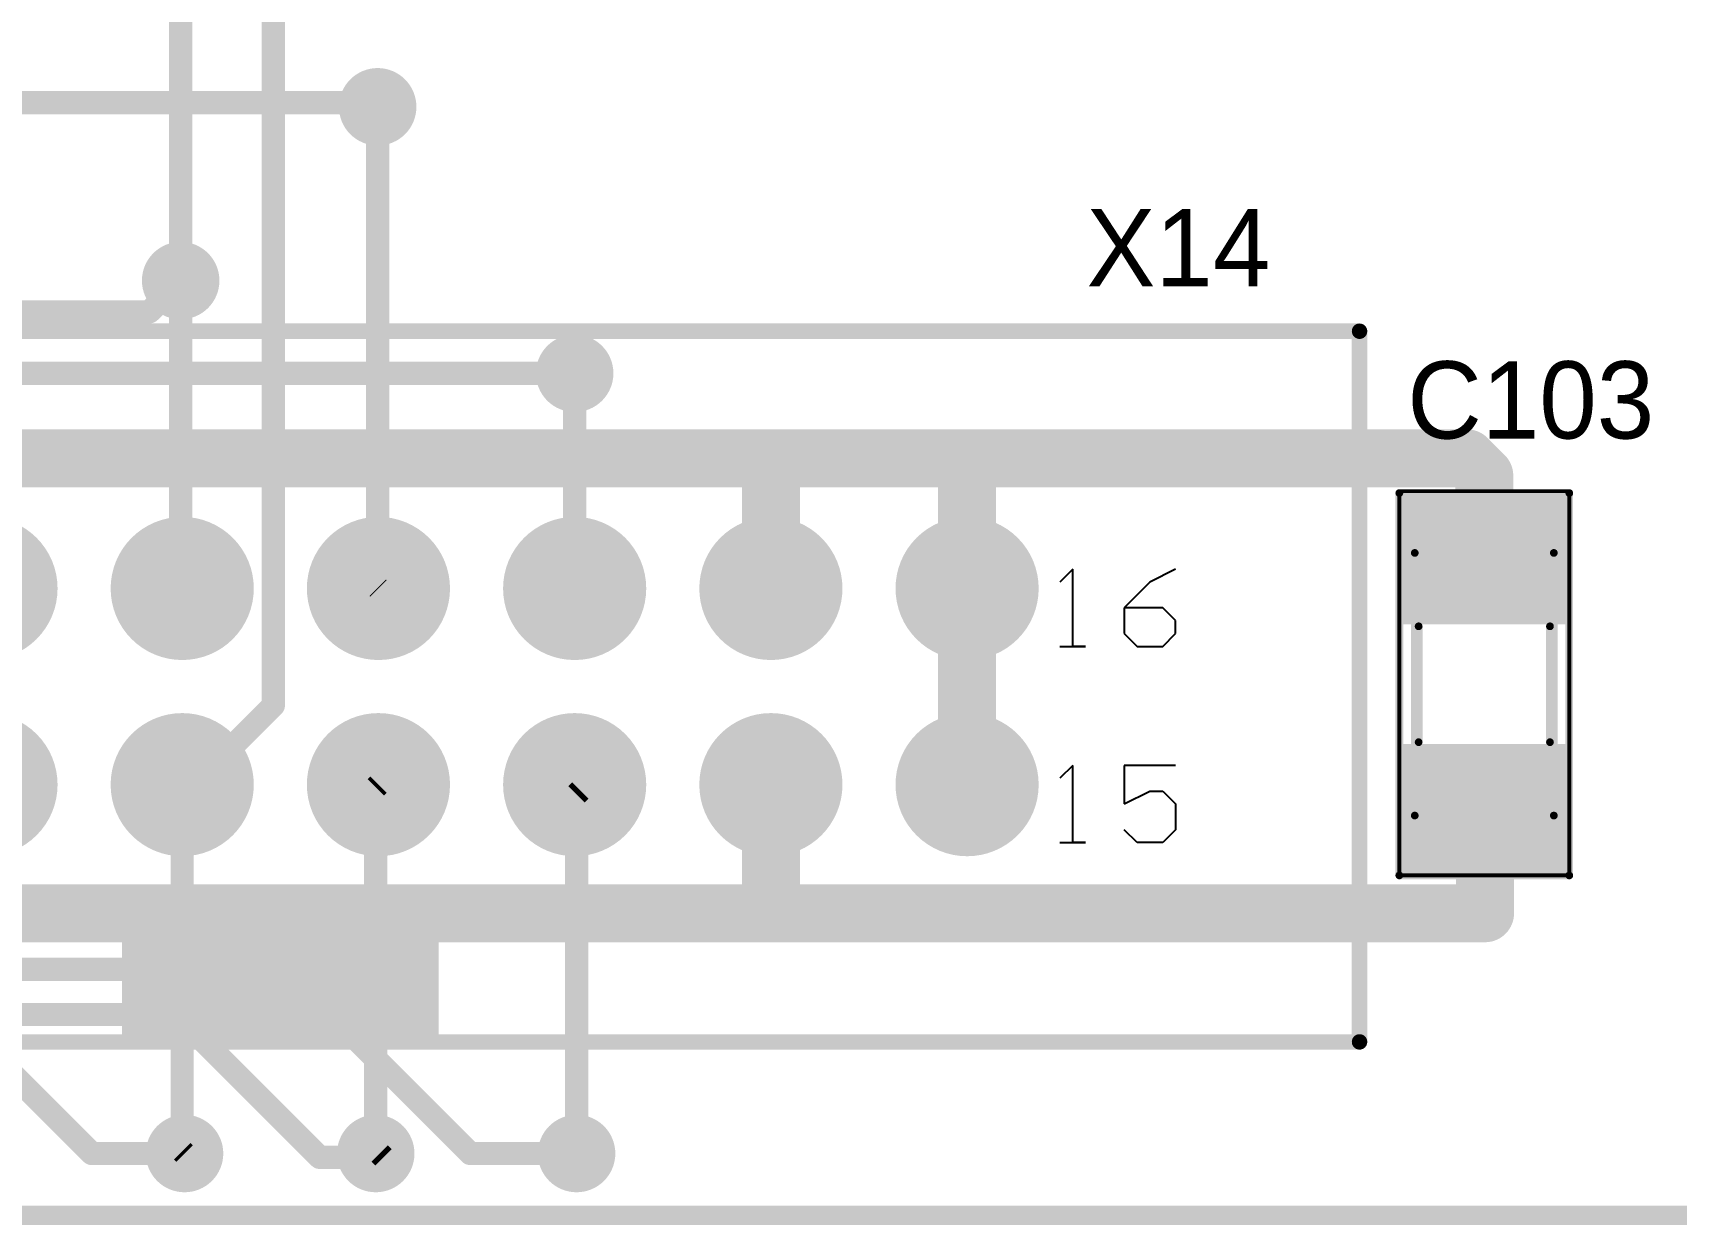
# Model space of a CAD drawing. Header units: millimetres. Extents: x 29 to 180, y 30 to 200.
# Drawn here: x 145.89 to 167.16, y 29.87 to 45.31 of the extents above; entities that cross this region are included whole.
import ezdxf

# ---------------------------------------------------------------- set-up
doc = ezdxf.new("R2010")
doc.units = ezdxf.units.MM
for name, color, linetype in [('BottomLayer', 5, 'Continuous'), ('BottomSolder', 6, 'Continuous'), ('Mechanical1', 6, 'Continuous'), ('Mechanical13', 56, 'Continuous'), ('Mechanical15', 56, 'Continuous'), ('MultiLayer', 9, 'Continuous'), ('PadHoleLayer', 156, 'Continuous'), ('TopLayer', 1, 'Continuous'), ('TopOverlay', 2, 'Continuous'), ('TopPaste', 8, 'Continuous'), ('TopSolder', 216, 'Continuous'), ('ViaHoleLayer', 16, 'Continuous')]:
    doc.layers.add(name, color=color, linetype=linetype)

# ---------------------------------------------------------------- blocks, each defined once
blk = doc.blocks.new('918516_324_609')
at = {"layer": 'BottomLayer', "const_width": 0.8249996199999999}
for points in [[(-4.22249854, 1.27000254, 1), (-3.39750146, 1.27000254, 1)], [(-1.68249854, 1.27000254, 1), (-0.8575014599999999, 1.27000254, 1)], [(0.8575014599999999, 1.27000254, 1), (1.68249854, 1.27000254, 1)], [(3.39750146, 1.27000254, 1), (4.22249854, 1.27000254, 1)], [(5.93750146, 1.27000254, 1), (6.762498539999999, 1.27000254, 1)], [(8.47750146, 1.27000254, 1), (9.30249854, 1.27000254, 1)], [(-4.22249854, -1.26999746, 1), (-3.39750146, -1.26999746, 1)], [(-1.68249854, -1.26999746, 1), (-0.8575014599999999, -1.26999746, 1)], [(0.8575014599999999, -1.26999746, 1), (1.68249854, -1.26999746, 1)], [(3.39750146, -1.26999746, 1), (4.22249854, -1.26999746, 1)], [(5.93750146, -1.26999746, 1), (6.762498539999999, -1.26999746, 1)], [(8.47750146, -1.26999746, 1), (9.30249854, -1.26999746, 1)]]:
    blk.add_lwpolyline(points, format="xyb", close=True, dxfattribs=at)
at = {"layer": 'BottomSolder', "const_width": 0.92659962}
for points in [[(-4.27329854, 1.27000254, 1), (-3.34670146, 1.27000254, 1)], [(-1.73329854, 1.27000254, 1), (-0.80670146, 1.27000254, 1)], [(0.80670146, 1.27000254, 1), (1.73329854, 1.27000254, 1)], [(3.34670146, 1.27000254, 1), (4.27329854, 1.27000254, 1)], [(5.886701459999999, 1.27000254, 1), (6.81329854, 1.27000254, 1)], [(8.42670146, 1.27000254, 1), (9.353298539999999, 1.27000254, 1)], [(-4.27329854, -1.26999746, 1), (-3.34670146, -1.26999746, 1)], [(-1.73329854, -1.26999746, 1), (-0.80670146, -1.26999746, 1)], [(0.80670146, -1.26999746, 1), (1.73329854, -1.26999746, 1)], [(3.34670146, -1.26999746, 1), (4.27329854, -1.26999746, 1)], [(5.886701459999999, -1.26999746, 1), (6.81329854, -1.26999746, 1)], [(8.42670146, -1.26999746, 1), (9.353298539999999, -1.26999746, 1)]]:
    blk.add_lwpolyline(points, format="xyb", close=True, dxfattribs=at)
at = {"layer": 'MultiLayer', "const_width": 0.8249996199999999}
for points in [[(-4.22249854, 1.27000254, 1), (-3.39750146, 1.27000254, 1)], [(-1.68249854, 1.27000254, 1), (-0.8575014599999999, 1.27000254, 1)], [(0.8575014599999999, 1.27000254, 1), (1.68249854, 1.27000254, 1)], [(3.39750146, 1.27000254, 1), (4.22249854, 1.27000254, 1)], [(5.93750146, 1.27000254, 1), (6.762498539999999, 1.27000254, 1)], [(8.47750146, 1.27000254, 1), (9.30249854, 1.27000254, 1)], [(-4.22249854, -1.26999746, 1), (-3.39750146, -1.26999746, 1)], [(-1.68249854, -1.26999746, 1), (-0.8575014599999999, -1.26999746, 1)], [(0.8575014599999999, -1.26999746, 1), (1.68249854, -1.26999746, 1)], [(3.39750146, -1.26999746, 1), (4.22249854, -1.26999746, 1)], [(5.93750146, -1.26999746, 1), (6.762498539999999, -1.26999746, 1)], [(8.47750146, -1.26999746, 1), (9.30249854, -1.26999746, 1)]]:
    blk.add_lwpolyline(points, format="xyb", close=True, dxfattribs=at)
at = {"layer": 'PadHoleLayer', "const_width": 0.499999}
for points in [[(-1.5199995, 1.27000254, 1), (-1.0200005, 1.27000254, 1)], [(1.0200005, 1.27000254, 1), (1.5199995, 1.27000254, 1)], [(3.5600005, 1.27000254, 1), (4.0599995, 1.27000254, 1)], [(6.100000499999999, 1.27000254, 1), (6.5999995, 1.27000254, 1)], [(8.6400005, 1.27000254, 1), (9.1399995, 1.27000254, 1)], [(-1.5199995, -1.26999746, 1), (-1.0200005, -1.26999746, 1)], [(1.0200005, -1.26999746, 1), (1.5199995, -1.26999746, 1)], [(3.5600005, -1.26999746, 1), (4.0599995, -1.26999746, 1)], [(6.100000499999999, -1.26999746, 1), (6.5999995, -1.26999746, 1)], [(8.6400005, -1.26999746, 1), (9.1399995, -1.26999746, 1)]]:
    blk.add_lwpolyline(points, format="xyb", close=True, dxfattribs=at)
at = {"layer": 'TopLayer', "const_width": 0.8249996199999999}
for points in [[(-4.22249854, 1.27000254, 1), (-3.39750146, 1.27000254, 1)], [(-1.68249854, 1.27000254, 1), (-0.8575014599999999, 1.27000254, 1)], [(0.8575014599999999, 1.27000254, 1), (1.68249854, 1.27000254, 1)], [(3.39750146, 1.27000254, 1), (4.22249854, 1.27000254, 1)], [(5.93750146, 1.27000254, 1), (6.762498539999999, 1.27000254, 1)], [(8.47750146, 1.27000254, 1), (9.30249854, 1.27000254, 1)], [(-4.22249854, -1.26999746, 1), (-3.39750146, -1.26999746, 1)], [(-1.68249854, -1.26999746, 1), (-0.8575014599999999, -1.26999746, 1)], [(0.8575014599999999, -1.26999746, 1), (1.68249854, -1.26999746, 1)], [(3.39750146, -1.26999746, 1), (4.22249854, -1.26999746, 1)], [(5.93750146, -1.26999746, 1), (6.762498539999999, -1.26999746, 1)], [(8.47750146, -1.26999746, 1), (9.30249854, -1.26999746, 1)]]:
    blk.add_lwpolyline(points, format="xyb", close=True, dxfattribs=at)
at = {"layer": 'TopOverlay'}
for p, q in [((10.25661398, 1.51967692), (10.09000014, 1.35306308)), ((10.25661398, 0.51999896), (10.25661398, 1.51967692)), ((11.58951454, 1.51967692), (11.2562894, 1.35306308)), ((11.2562894, 1.35306308), (10.92306426, 1.01983794)), ((10.92306426, 1.01983794), (10.92306426, 0.6866127999999999)), ((11.42290324, 1.01983794), (10.92306426, 1.01983794)), ((11.58951454, 0.8532240999999999), (11.42290324, 1.01983794)), ((11.58951454, 0.6866127999999999), (11.58951454, 0.8532240999999999)), ((10.92306426, 0.6866127999999999), (11.0896781, 0.51999896)), ((11.42290324, 0.51999896), (11.58951454, 0.6866127999999999)), ((10.09000014, 0.51999896), (10.42322528, 0.51999896)), ((10.42322528, 0.51999896), (10.25661398, 0.51999896)), ((11.0896781, 0.51999896), (11.42290324, 0.51999896)), ((10.25661398, -1.02032308), (10.09000014, -1.18693692)), ((10.25661398, -2.02000104), (10.25661398, -1.02032308)), ((11.58951454, -1.02032308), (10.92306426, -1.02032308)), ((10.92306426, -1.02032308), (10.92306426, -1.52016206)), ((10.92306426, -1.52016206), (11.2562894, -1.35355076)), ((11.2562894, -1.35355076), (11.42290324, -1.35355076)), ((11.42290324, -1.35355076), (11.58951454, -1.52016206)), ((11.58951454, -1.52016206), (11.58951454, -1.8533872)), ((11.0896781, -2.02000104), (10.92306426, -1.8533872)), ((11.58951454, -1.8533872), (11.42290324, -2.02000104)), ((10.09000014, -2.02000104), (10.42322528, -2.02000104)), ((10.42322528, -2.02000104), (10.25661398, -2.02000104)), ((11.42290324, -2.02000104), (11.0896781, -2.02000104))]:
    blk.add_line(p, q, dxfattribs=at)
at = {"layer": 'TopOverlay', "const_width": 0.1999996}
for points in [[(-13.97, 4.60000096), (13.97, 4.60000096)], [(13.97, -4.60000096), (13.97, 4.60000096)], [(-13.97, -4.60000096), (13.97, -4.60000096)]]:
    blk.add_lwpolyline(points, dxfattribs=at)
at = {"layer": 'TopOverlay', "const_width": 0.0999998}
for points in [[(13.9200001, 4.60000096, 1), (14.0199999, 4.60000096, 1)], [(13.9200001, 4.60000096, 1), (14.0199999, 4.60000096, 1)], [(13.9200001, -4.60000096, 1), (14.0199999, -4.60000096, 1)], [(13.9200001, -4.60000096, 1), (14.0199999, -4.60000096, 1)]]:
    blk.add_lwpolyline(points, format="xyb", close=True, dxfattribs=at)
at = {"layer": 'TopOverlay'}
blk.add_solid([(-2.05000098, -4.60000096), (2.05000098, -4.60000096), (-2.05000098, -2.69999968), (2.05000098, -2.69999968)], dxfattribs=at)
at = {"layer": 'TopSolder', "const_width": 0.92659962}
for points in [[(-4.27329854, 1.27000254, 1), (-3.34670146, 1.27000254, 1)], [(-1.73329854, 1.27000254, 1), (-0.80670146, 1.27000254, 1)], [(0.80670146, 1.27000254, 1), (1.73329854, 1.27000254, 1)], [(3.34670146, 1.27000254, 1), (4.27329854, 1.27000254, 1)], [(5.886701459999999, 1.27000254, 1), (6.81329854, 1.27000254, 1)], [(8.42670146, 1.27000254, 1), (9.353298539999999, 1.27000254, 1)], [(-4.27329854, -1.26999746, 1), (-3.34670146, -1.26999746, 1)], [(-1.73329854, -1.26999746, 1), (-0.80670146, -1.26999746, 1)], [(0.80670146, -1.26999746, 1), (1.73329854, -1.26999746, 1)], [(3.34670146, -1.26999746, 1), (4.27329854, -1.26999746, 1)], [(5.886701459999999, -1.26999746, 1), (6.81329854, -1.26999746, 1)], [(8.42670146, -1.26999746, 1), (9.353298539999999, -1.26999746, 1)]]:
    blk.add_lwpolyline(points, format="xyb", close=True, dxfattribs=at)
blk = doc.blocks.new('SMD_C_1206_610')
at = {"layer": 'Mechanical13', "const_width": 0.0999998}
for points in [[(-1.69999914, -0.8999982), (-1.69999914, 0.90000074)], [(1.70000168, 0.90000074), (-1.69999914, 0.90000074)], [(1.70000168, -0.8999982), (1.70000168, 0.90000074)], [(1.70000168, -0.8999982), (-1.69999914, -0.8999982)]]:
    blk.add_lwpolyline(points, dxfattribs=at)
at = {"layer": 'Mechanical13', "const_width": 0.0499999}
for points in [[(-1.72499782, 0.90000074, 1), (-1.67500046, 0.90000074, 1)], [(-1.72499782, 0.90000074, 1), (-1.67500046, 0.90000074, 1)], [(1.675003, 0.90000074, 1), (1.72500036, 0.90000074, 1)], [(1.675003, 0.90000074, 1), (1.72500036, 0.90000074, 1)], [(-1.72499782, -0.8999982, 1), (-1.67500046, -0.8999982, 1)], [(-1.72499782, -0.8999982, 1), (-1.67500046, -0.8999982, 1)], [(1.675003, -0.8999982, 1), (1.72500036, -0.8999982, 1)], [(1.675003, -0.8999982, 1), (1.72500036, -0.8999982, 1)]]:
    blk.add_lwpolyline(points, format="xyb", close=True, dxfattribs=at)
at = {"layer": 'Mechanical15', "const_width": 0.0499999}
for points in [[(-2.50000008, -1.10000034), (-2.50000008, 1.10000034)], [(2.47499886, 1.10000034), (-2.50000008, 1.10000034)], [(2.47499886, -1.10000034), (2.47499886, 1.10000034)], [(2.47499886, -1.10000034), (-2.50000008, -1.10000034)]]:
    blk.add_lwpolyline(points, dxfattribs=at)
at = {"layer": 'Mechanical15', "const_width": 0.02499868}
for points in [[(-2.51249942, 1.10000034, 1), (-2.48750074, 1.10000034, 1)], [(-2.51249942, 1.10000034, 1), (-2.48750074, 1.10000034, 1)], [(2.46249952, 1.10000034, 1), (2.4874982, 1.10000034, 1)], [(2.46249952, 1.10000034, 1), (2.4874982, 1.10000034, 1)], [(-2.51249942, -1.10000034, 1), (-2.48750074, -1.10000034, 1)], [(-2.51249942, -1.10000034, 1), (-2.48750074, -1.10000034, 1)], [(2.46249952, -1.10000034, 1), (2.4874982, -1.10000034, 1)], [(2.46249952, -1.10000034, 1), (2.4874982, -1.10000034, 1)]]:
    blk.add_lwpolyline(points, format="xyb", close=True, dxfattribs=at)
at = {"layer": 'TopLayer'}
for points in [[(-0.8749995199999999, -0.9499981), (-0.8749995199999999, 0.9499981), (-2.32499916, -0.9499981), (-2.32499916, 0.9499981)], [(2.3250017, -0.9499981), (2.3250017, 0.9499981), (0.8750020599999999, -0.9499981), (0.8750020599999999, 0.9499981)]]:
    blk.add_solid(points, dxfattribs=at)
at = {"layer": 'TopOverlay', "const_width": 0.0999998}
for points in [[(-2.47499886, -1.10000034), (-2.47499886, 1.10000034)], [(2.47499886, 1.10000034), (-2.47499886, 1.10000034)], [(2.47499886, -1.10000034), (2.47499886, 1.10000034)], [(0.75000104, 0.85000084), (-0.7499985, 0.85000084)], [(0.75000104, -0.8499983), (-0.7499985, -0.8499983)], [(2.47499886, -1.10000034), (-2.47499886, -1.10000034)]]:
    blk.add_lwpolyline(points, dxfattribs=at)
at = {"layer": 'TopOverlay', "const_width": 0.0499999}
for points in [[(-2.49999754, 1.10000034, 1), (-2.45000018, 1.10000034, 1)], [(-2.49999754, 1.10000034, 1), (-2.45000018, 1.10000034, 1)], [(2.45000018, 1.10000034, 1), (2.49999754, 1.10000034, 1)], [(2.45000018, 1.10000034, 1), (2.49999754, 1.10000034, 1)], [(-0.77499718, 0.85000084, 1), (-0.72499982, 0.85000084, 1)], [(0.72500236, 0.85000084, 1), (0.77499972, 0.85000084, 1)], [(-0.77499718, -0.8499983, 1), (-0.72499982, -0.8499983, 1)], [(0.72500236, -0.8499983, 1), (0.77499972, -0.8499983, 1)], [(-2.49999754, -1.10000034, 1), (-2.45000018, -1.10000034, 1)], [(-2.49999754, -1.10000034, 1), (-2.45000018, -1.10000034, 1)], [(2.45000018, -1.10000034, 1), (2.49999754, -1.10000034, 1)], [(2.45000018, -1.10000034, 1), (2.49999754, -1.10000034, 1)]]:
    blk.add_lwpolyline(points, format="xyb", close=True, dxfattribs=at)
at = {"layer": 'TopPaste'}
for points in [[(-0.8749995199999999, -0.9499981), (-0.8749995199999999, 0.9499981), (-2.32499916, -0.9499981), (-2.32499916, 0.9499981)], [(2.3250017, -0.9499981), (2.3250017, 0.9499981), (0.8750020599999999, -0.9499981), (0.8750020599999999, 0.9499981)]]:
    blk.add_solid(points, dxfattribs=at)
at = {"layer": 'TopSolder'}
for points in [[(-0.77339952, -1.0515981), (-0.77339952, 1.0515981), (-2.42659916, -1.0515981), (-2.42659916, 1.0515981)], [(2.4266017, -1.0515981), (2.4266017, 1.0515981), (0.77340206, -1.0515981), (0.77340206, 1.0515981)]]:
    blk.add_solid(points, dxfattribs=at)

msp = doc.modelspace()

# ---------------------------------------------------------------- linework, layer by layer
at = {"layer": 'BottomLayer', "const_width": 0.2999994}
for points in [[(147.80000158, 42.10000216), (147.80000158, 52.60000148)], [(149.00000172, 36.60000046), (149.00000172, 51.40000134)], [(150.35000156, 38.12499614), (150.35000156, 44.3500002)], [(147.80000158, 38.29500088), (147.80000158, 42.10000216)], [(152.90000154, 38.11500124), (152.90000154, 40.90000202)], [(147.80000158, 38.29500088), (147.90000138, 38.19500108)], [(147.819999, 38.1149987), (147.90000138, 38.19500108)], [(150.35000156, 38.12499614), (150.359999, 38.1149987)], [(152.899999, 38.1149987), (152.90000154, 38.11500124)], [(147.97499996, 35.57499869999999), (149.00000172, 36.60000046)], [(147.819999, 30.83000438), (147.819999, 35.57499869999999)], [(147.819999, 35.57499869999999), (147.97499996, 35.57499869999999)], [(150.32500034, 35.54000004), (150.359999, 35.57499869999999)], [(150.32500034, 30.8000019), (150.32500034, 35.54000004)], [(152.899999, 35.57499869999999), (152.97500012, 35.49999758)], [(152.92500022, 35.44999768), (152.97500012, 35.49999758)], [(152.92500022, 30.8000019), (152.92500022, 35.44999768)], [(147.819999, 30.83000438), (147.85000148, 30.8000019)]]:
    msp.add_lwpolyline(points, dxfattribs=at)
at = {"layer": 'BottomLayer'}
for points, const_width in [([(150.15000196, 44.3500002, 1), (150.55000116, 44.3500002, 1)], 0.3999992), ([(150.27500298, 44.3500002, 1), (150.42500014, 44.3500002, 1)], 0.1499997), ([(147.60000198, 42.10000216, 1), (148.00000118, 42.10000216, 1)], 0.3999992), ([(147.725003, 42.10000216, 1), (147.87500016, 42.10000216, 1)], 0.1499997), ([(147.725003, 42.10000216, 1), (147.87500016, 42.10000216, 1)], 0.1499997), ([(152.70000194, 40.90000202, 1), (153.10000114, 40.90000202, 1)], 0.3999992), ([(152.82500296, 40.90000202, 1), (152.97500012, 40.90000202, 1)], 0.1499997), ([(147.725003, 38.29500088, 1), (147.87500016, 38.29500088, 1)], 0.1499997), ([(147.725003, 38.29500088, 1), (147.87500016, 38.29500088, 1)], 0.1499997), ([(147.8250028, 38.19500108, 1), (147.97499996, 38.19500108, 1)], 0.1499997), ([(147.8250028, 38.19500108, 1), (147.97499996, 38.19500108, 1)], 0.1499997), ([(147.74500042, 38.1149987, 1), (147.89499758, 38.1149987, 1)], 0.1499997), ([(150.27500298, 38.12499614, 1), (150.42500014, 38.12499614, 1)], 0.1499997), ([(150.27500298, 38.12499614, 1), (150.42500014, 38.12499614, 1)], 0.1499997), ([(150.28500042, 38.1149987, 1), (150.43499758, 38.1149987, 1)], 0.1499997), ([(152.82500042, 38.1149987, 1), (152.97499758, 38.1149987, 1)], 0.1499997), ([(152.82500296, 38.11500124, 1), (152.97500012, 38.11500124, 1)], 0.1499997), ([(152.82500296, 38.11500124, 1), (152.97500012, 38.11500124, 1)], 0.1499997), ([(148.92500314, 36.60000046, 1), (149.0750003, 36.60000046, 1)], 0.1499997), ([(148.92500314, 36.60000046, 1), (149.0750003, 36.60000046, 1)], 0.1499997), ([(147.74500042, 35.57499869999999, 1), (147.89499758, 35.57499869999999, 1)], 0.1499997), ([(147.74500042, 35.57499869999999, 1), (147.89499758, 35.57499869999999, 1)], 0.1499997), ([(147.90000138, 35.57499869999999, 1), (148.04999854, 35.57499869999999, 1)], 0.1499997), ([(147.90000138, 35.57499869999999, 1), (148.04999854, 35.57499869999999, 1)], 0.1499997), ([(150.25000176, 35.54000004, 1), (150.39999892, 35.54000004, 1)], 0.1499997), ([(150.25000176, 35.54000004, 1), (150.39999892, 35.54000004, 1)], 0.1499997), ([(150.28500042, 35.57499869999999, 1), (150.43499758, 35.57499869999999, 1)], 0.1499997), ([(152.82500042, 35.57499869999999, 1), (152.97499758, 35.57499869999999, 1)], 0.1499997), ([(152.85000164, 35.44999768, 1), (152.9999988, 35.44999768, 1)], 0.1499997), ([(152.85000164, 35.44999768, 1), (152.9999988, 35.44999768, 1)], 0.1499997), ([(152.90000154, 35.49999758, 1), (153.0499987, 35.49999758, 1)], 0.1499997), ([(152.90000154, 35.49999758, 1), (153.0499987, 35.49999758, 1)], 0.1499997), ([(147.65000188, 30.8000019, 1), (148.05000108, 30.8000019, 1)], 0.3999992), ([(150.12500074, 30.8000019, 1), (150.52499994, 30.8000019, 1)], 0.3999992), ([(152.72500062, 30.8000019, 1), (153.12499982, 30.8000019, 1)], 0.3999992), ([(147.74500042, 30.83000438, 1), (147.89499758, 30.83000438, 1)], 0.1499997), ([(147.74500042, 30.83000438, 1), (147.89499758, 30.83000438, 1)], 0.1499997), ([(147.7750029, 30.8000019, 1), (147.92500006, 30.8000019, 1)], 0.1499997), ([(150.25000176, 30.8000019, 1), (150.39999892, 30.8000019, 1)], 0.1499997), ([(152.85000164, 30.8000019, 1), (152.9999988, 30.8000019, 1)], 0.1499997)]:
    msp.add_lwpolyline(points, format="xyb", close=True, dxfattribs=dict(at, const_width=const_width))
at = {"layer": 'BottomSolder', "const_width": 0.5015992}
for points in [[(150.09920196, 44.3500002, 1), (150.60080116, 44.3500002, 1)], [(147.54920198, 42.10000216, 1), (148.05080118, 42.10000216, 1)], [(152.64920194, 40.90000202, 1), (153.15080114, 40.90000202, 1)], [(147.59920188, 30.8000019, 1), (148.10080108, 30.8000019, 1)], [(150.07420074, 30.8000019, 1), (150.57579994, 30.8000019, 1)], [(152.67420062, 30.8000019, 1), (153.17579982, 30.8000019, 1)]]:
    msp.add_lwpolyline(points, format="xyb", close=True, dxfattribs=at)
at = {"layer": 'Mechanical1', "const_width": 0.254}
msp.add_lwpolyline([(30.00000096, 30.00000096), (180.00000068, 30.00000096)], dxfattribs=at)
at = {"layer": 'MultiLayer', "const_width": 0.3999992}
for points in [[(150.15000196, 44.3500002, 1), (150.55000116, 44.3500002, 1)], [(147.60000198, 42.10000216, 1), (148.00000118, 42.10000216, 1)], [(152.70000194, 40.90000202, 1), (153.10000114, 40.90000202, 1)], [(147.65000188, 30.8000019, 1), (148.05000108, 30.8000019, 1)], [(150.12500074, 30.8000019, 1), (150.52499994, 30.8000019, 1)], [(152.72500062, 30.8000019, 1), (153.12499982, 30.8000019, 1)]]:
    msp.add_lwpolyline(points, format="xyb", close=True, dxfattribs=at)
at = {"layer": 'TopLayer'}
for points, const_width in [([(150.15000196, 44.3500002, 1), (150.55000116, 44.3500002, 1)], 0.3999992), ([(150.22100004, 44.40400314, 1), (150.3709972, 44.40400314, 1)], 0.1499997), ([(150.22100004, 44.40400314, 1), (150.3709972, 44.40400314, 1)], 0.1499997), ([(150.27500298, 44.3500002, 1), (150.42500014, 44.3500002, 1)], 0.1499997), ([(147.60000198, 42.10000216, 1), (148.00000118, 42.10000216, 1)], 0.3999992), ([(147.725003, 42.10000216, 1), (147.87500016, 42.10000216, 1)], 0.1499997), ([(147.32100076, 41.69599992, 1), (147.47099792, 41.69599992, 1)], 0.1499997), ([(147.32100076, 41.69599992, 1), (147.47099792, 41.69599992, 1)], 0.1499997), ([(152.70000194, 40.90000202, 1), (153.10000114, 40.90000202, 1)], 0.3999992), ([(152.82500296, 40.90000202, 1), (152.97500012, 40.90000202, 1)], 0.1499997), ([(155.25249874, 39.78999916, 1), (155.62749926, 39.78999916, 1)], 0.37500052), ([(155.25249874, 39.78999916, 1), (155.62749926, 39.78999916, 1)], 0.37500052), ([(155.26250126, 39.80000168, 1), (155.63750178, 39.80000168, 1)], 0.37500052), ([(155.26250126, 39.80000168, 1), (155.63750178, 39.80000168, 1)], 0.37500052), ([(155.26250126, 39.80000168, 1), (155.63750178, 39.80000168, 1)], 0.37500052), ([(157.79249874, 39.77999918, 1), (158.16749926, 39.77999918, 1)], 0.37500052), ([(157.79249874, 39.77999918, 1), (158.16749926, 39.77999918, 1)], 0.37500052), ([(157.81250124, 39.80000168, 1), (158.18750176, 39.80000168, 1)], 0.37500052), ([(157.81250124, 39.80000168, 1), (158.18750176, 39.80000168, 1)], 0.37500052), ([(157.81250124, 39.80000168, 1), (158.18750176, 39.80000168, 1)], 0.37500052), ([(164.2624985, 39.80000168, 1), (164.63749902, 39.80000168, 1)], 0.37500052), ([(164.2624985, 39.80000168, 1), (164.63749902, 39.80000168, 1)], 0.37500052), ([(164.48750186, 39.57499832, 1), (164.86250238, 39.57499832, 1)], 0.37500052), ([(164.48750186, 39.57499832, 1), (164.86250238, 39.57499832, 1)], 0.37500052), ([(164.48750186, 38.47500051999999, 1), (164.86250238, 38.47500051999999, 1)], 0.37500052), ([(155.25249874, 38.1149987, 1), (155.62749926, 38.1149987, 1)], 0.37500052), ([(157.79249874, 38.1149987, 1), (158.16749926, 38.1149987, 1)], 0.37500052), ([(157.79249874, 38.1149987, 1), (158.16749926, 38.1149987, 1)], 0.37500052), ([(155.25249874, 35.57499869999999, 1), (155.62749926, 35.57499869999999, 1)], 0.37500052), ([(157.79249874, 35.57499869999999, 1), (158.16749926, 35.57499869999999, 1)], 0.37500052), ([(164.49749676, 35.63499604, 1), (164.87249728, 35.63499604, 1)], 0.37500052), ([(164.49749676, 35.63499604, 1), (164.87249728, 35.63499604, 1)], 0.37500052), ([(164.51250054, 35.64999982, 1), (164.88750106, 35.64999982, 1)], 0.37500052), ([(155.25249874, 33.92000074, 1), (155.62749926, 33.92000074, 1)], 0.37500052), ([(155.25249874, 33.92000074, 1), (155.62749926, 33.92000074, 1)], 0.37500052), ([(155.26250126, 33.90999822, 1), (155.63750178, 33.90999822, 1)], 0.37500052), ([(155.26250126, 33.90999822, 1), (155.63750178, 33.90999822, 1)], 0.37500052), ([(155.26250126, 33.90999822, 1), (155.63750178, 33.90999822, 1)], 0.37500052), ([(164.49749676, 33.90999822, 1), (164.87249728, 33.90999822, 1)], 0.37500052), ([(164.49749676, 33.90999822, 1), (164.87249728, 33.90999822, 1)], 0.37500052), ([(149.09000662, 33.1849984, 1), (149.24000378, 33.1849984, 1)], 0.1499997), ([(149.09000662, 33.1849984, 1), (149.24000378, 33.1849984, 1)], 0.1499997), ([(147.67500564, 32.5999983, 1), (147.8250028, 32.5999983, 1)], 0.1499997), ([(147.67500564, 32.5999983, 1), (147.8250028, 32.5999983, 1)], 0.1499997), ([(147.65000188, 30.8000019, 1), (148.05000108, 30.8000019, 1)], 0.3999992), ([(150.12500074, 30.8000019, 1), (150.52499994, 30.8000019, 1)], 0.3999992), ([(152.72500062, 30.8000019, 1), (153.12499982, 30.8000019, 1)], 0.3999992), ([(146.57500022, 30.8000019, 1), (146.72499738, 30.8000019, 1)], 0.1499997), ([(146.57500022, 30.8000019, 1), (146.72499738, 30.8000019, 1)], 0.1499997), ([(147.7750029, 30.8000019, 1), (147.92500006, 30.8000019, 1)], 0.1499997), ([(149.52500194, 30.750002, 1), (149.6749991, 30.750002, 1)], 0.1499997), ([(149.52500194, 30.750002, 1), (149.6749991, 30.750002, 1)], 0.1499997), ([(150.25000176, 30.8000019, 1), (150.39999892, 30.8000019, 1)], 0.1499997), ([(150.25000176, 30.8000019, 1), (150.39999892, 30.8000019, 1)], 0.1499997), ([(150.25000176, 30.750002, 1), (150.39999892, 30.750002, 1)], 0.1499997), ([(150.25000176, 30.750002, 1), (150.39999892, 30.750002, 1)], 0.1499997), ([(150.30000166, 30.8000019, 1), (150.44999882, 30.8000019, 1)], 0.1499997), ([(150.30000166, 30.8000019, 1), (150.44999882, 30.8000019, 1)], 0.1499997), ([(150.35000156, 30.750002, 1), (150.49999872, 30.750002, 1)], 0.1499997), ([(151.47500312, 30.8000019, 1), (151.62500028, 30.8000019, 1)], 0.1499997), ([(151.47500312, 30.8000019, 1), (151.62500028, 30.8000019, 1)], 0.1499997), ([(152.85000164, 30.8000019, 1), (152.9999988, 30.8000019, 1)], 0.1499997)]:
    msp.add_lwpolyline(points, format="xyb", close=True, dxfattribs=dict(at, const_width=const_width))
for points, const_width in [([(126.70801938, 44.40400314), (150.29599862, 44.40400314)], 0.2999994), ([(150.29599862, 44.40400314), (150.35000156, 44.3500002)], 0.2999994), ([(147.39599934, 41.69599992), (147.80000158, 42.10000216)], 0.2999994), ([(144.86697468, 41.69599992), (147.39599934, 41.69599992)], 0.2999994), ([(122.66699622, 40.90000202), (152.90000154, 40.90000202)], 0.2999994), ([(130.77500134, 39.80000168), (155.45000152, 39.80000168)], 0.75000104), ([(155.439999, 39.78999916), (155.45000152, 39.80000168)], 0.75000104), ([(155.439999, 38.1149987), (155.439999, 39.78999916)], 0.75000104), ([(155.45000152, 39.80000168), (158.0000015, 39.80000168)], 0.75000104), ([(157.979999, 39.77999918), (158.0000015, 39.80000168)], 0.75000104), ([(157.979999, 38.1149987), (157.979999, 39.77999918)], 0.75000104), ([(158.0000015, 39.80000168), (164.44999876, 39.80000168)], 0.75000104), ([(164.44999876, 39.80000168), (164.67500212, 39.57499832)], 0.75000104), ([(164.67500212, 38.47500051999999), (164.67500212, 39.57499832)], 0.75000104), ([(157.979999, 35.57499869999999), (157.979999, 38.1149987)], 0.75000104), ([(155.439999, 33.92000074), (155.439999, 35.57499869999999)], 0.75000104), ([(164.68499702, 35.63499604), (164.7000008, 35.64999982)], 0.75000104), ([(164.68499702, 33.90999822), (164.68499702, 35.63499604)], 0.75000104), ([(130.55000052, 33.90999822), (155.45000152, 33.90999822)], 0.75000104), ([(155.439999, 33.92000074), (155.45000152, 33.90999822)], 0.75000104), ([(155.45000152, 33.90999822), (164.68499702, 33.90999822)], 0.75000104), ([(118.7599987, 33.1849984), (149.1650052, 33.1849984)], 0.2999994), ([(149.1650052, 33.1849984), (151.5500017, 30.8000019)], 0.2999994), ([(116.50000322, 32.5999983), (147.75000422, 32.5999983)], 0.2999994), ([(147.75000422, 32.5999983), (149.60000052, 30.750002)], 0.2999994), ([(145.3500014, 32.0999993), (146.6499988, 30.8000019)], 0.2999994), ([(146.6499988, 30.8000019), (147.85000148, 30.8000019)], 0.2999994), ([(149.60000052, 30.750002), (150.32500034, 30.750002)], 0.2999994), ([(150.32500034, 30.750002), (150.32500034, 30.8000019)], 0.2999994), ([(150.32500034, 30.8000019), (150.37500024, 30.8000019)], 0.2999994), ([(150.37500024, 30.8000019), (150.42500014, 30.750002)], 0.2999994), ([(151.5500017, 30.8000019), (152.92500022, 30.8000019)], 0.2999994)]:
    msp.add_lwpolyline(points, dxfattribs=dict(at, const_width=const_width))
at = {"layer": 'TopSolder', "const_width": 0.5015992}
for points in [[(150.09920196, 44.3500002, 1), (150.60080116, 44.3500002, 1)], [(147.54920198, 42.10000216, 1), (148.05080118, 42.10000216, 1)], [(152.64920194, 40.90000202, 1), (153.15080114, 40.90000202, 1)], [(147.59920188, 30.8000019, 1), (148.10080108, 30.8000019, 1)], [(150.07420074, 30.8000019, 1), (150.57579994, 30.8000019, 1)], [(152.67420062, 30.8000019, 1), (153.17579982, 30.8000019, 1)]]:
    msp.add_lwpolyline(points, format="xyb", close=True, dxfattribs=at)
at = {"layer": 'ViaHoleLayer', "const_width": 0.2499995}
for points in [[(150.22500308, 44.3500002, 1), (150.47500004, 44.3500002, 1)], [(147.6750031, 42.10000216, 1), (147.92500006, 42.10000216, 1)], [(152.77500306, 40.90000202, 1), (153.02500002, 40.90000202, 1)], [(147.725003, 30.8000019, 1), (147.97499996, 30.8000019, 1)], [(150.20000186, 30.8000019, 1), (150.44999882, 30.8000019, 1)], [(152.80000174, 30.8000019, 1), (153.0499987, 30.8000019, 1)]]:
    msp.add_lwpolyline(points, format="xyb", close=True, dxfattribs=at)

# ---------------------------------------------------------------- block references
for name, p, rotation in [('918516_324_609', (149.089999, 36.84499616), 360), ('SMD_C_1206_610', (164.67500212, 36.87500118), 270)]:
    msp.add_blockref(name, p, dxfattribs=dict(rotation=rotation))

# ---------------------------------------------------------------- texts
at = {"layer": 'TopOverlay'}
for s, p in [('X14', (159.52499972, 42.02500104)), ('C103', (163.6776, 40.0558))]:
    msp.add_text(s, height=1.00000054, dxfattribs=at).set_placement(p)

doc.saveas('drawing.dxf')
